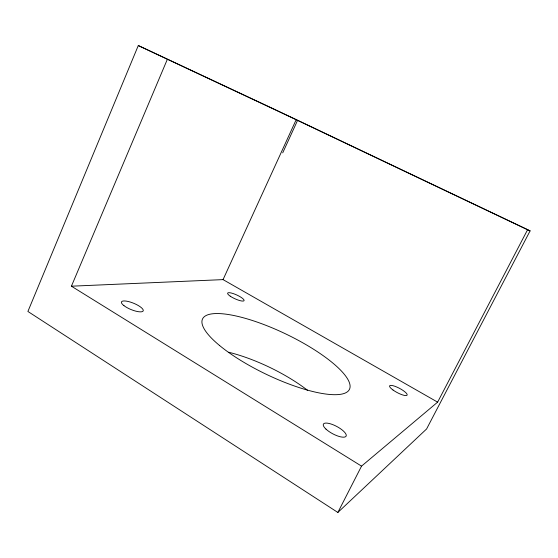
<?xml version="1.0" encoding="UTF-8"?>
<svg xmlns="http://www.w3.org/2000/svg" width="558" height="558" viewBox="0 0 558 558"><rect width="100%" height="100%" fill="white"/><g stroke="black" fill="none" stroke-linecap="round" stroke-linejoin="round"><path stroke-width="0.84" d="M138.293 45.547L27.9 311.462L337.855 512.453L426.598 428.969L530.1 230.879L273.204 108.726L138.293 45.547L296.2 119.663L530.1 230.879M527.568 229.763L437.625 402.144L361.542 466.132L71.424 286.198L167.323 59.378M71.424 286.198L223.054 279.614L296.2 119.663M282.697 152.878L297.595 120.333M337.855 512.453L361.542 466.132M223.054 279.614L437.625 402.144M228.71 352.244A80.743 26.303 25.7 0 1 307.584 390.321M393.02 390.007A9.884 2.413 27.9 0 0 407.11 395.12A9.884 2.413 27.9 0 0 395.015 386.324A9.884 2.413 27.9 0 0 393.02 390.007M219.643 345.569A81.454 22.404 25.6 0 0 345.786 392.776A81.454 22.404 25.6 0 0 262.427 323.996A81.454 22.404 25.6 0 0 219.643 345.569M325.963 429.102A12.862 4.185 27.9 0 0 345.611 436.691A12.862 4.185 27.9 0 0 332.666 424.582A12.862 4.185 27.9 0 0 325.963 429.102M123.946 305.644A11.753 3.411 22.3 0 0 142.632 311.462A11.753 3.411 22.3 0 0 130.453 302.101A11.753 3.411 22.3 0 0 123.946 305.644M230.252 296.186A9.04 2.106 24.5 0 0 243.916 300.825A9.04 2.106 24.5 0 0 233.363 293.627A9.04 2.106 24.5 0 0 230.252 296.186"/></g></svg>
